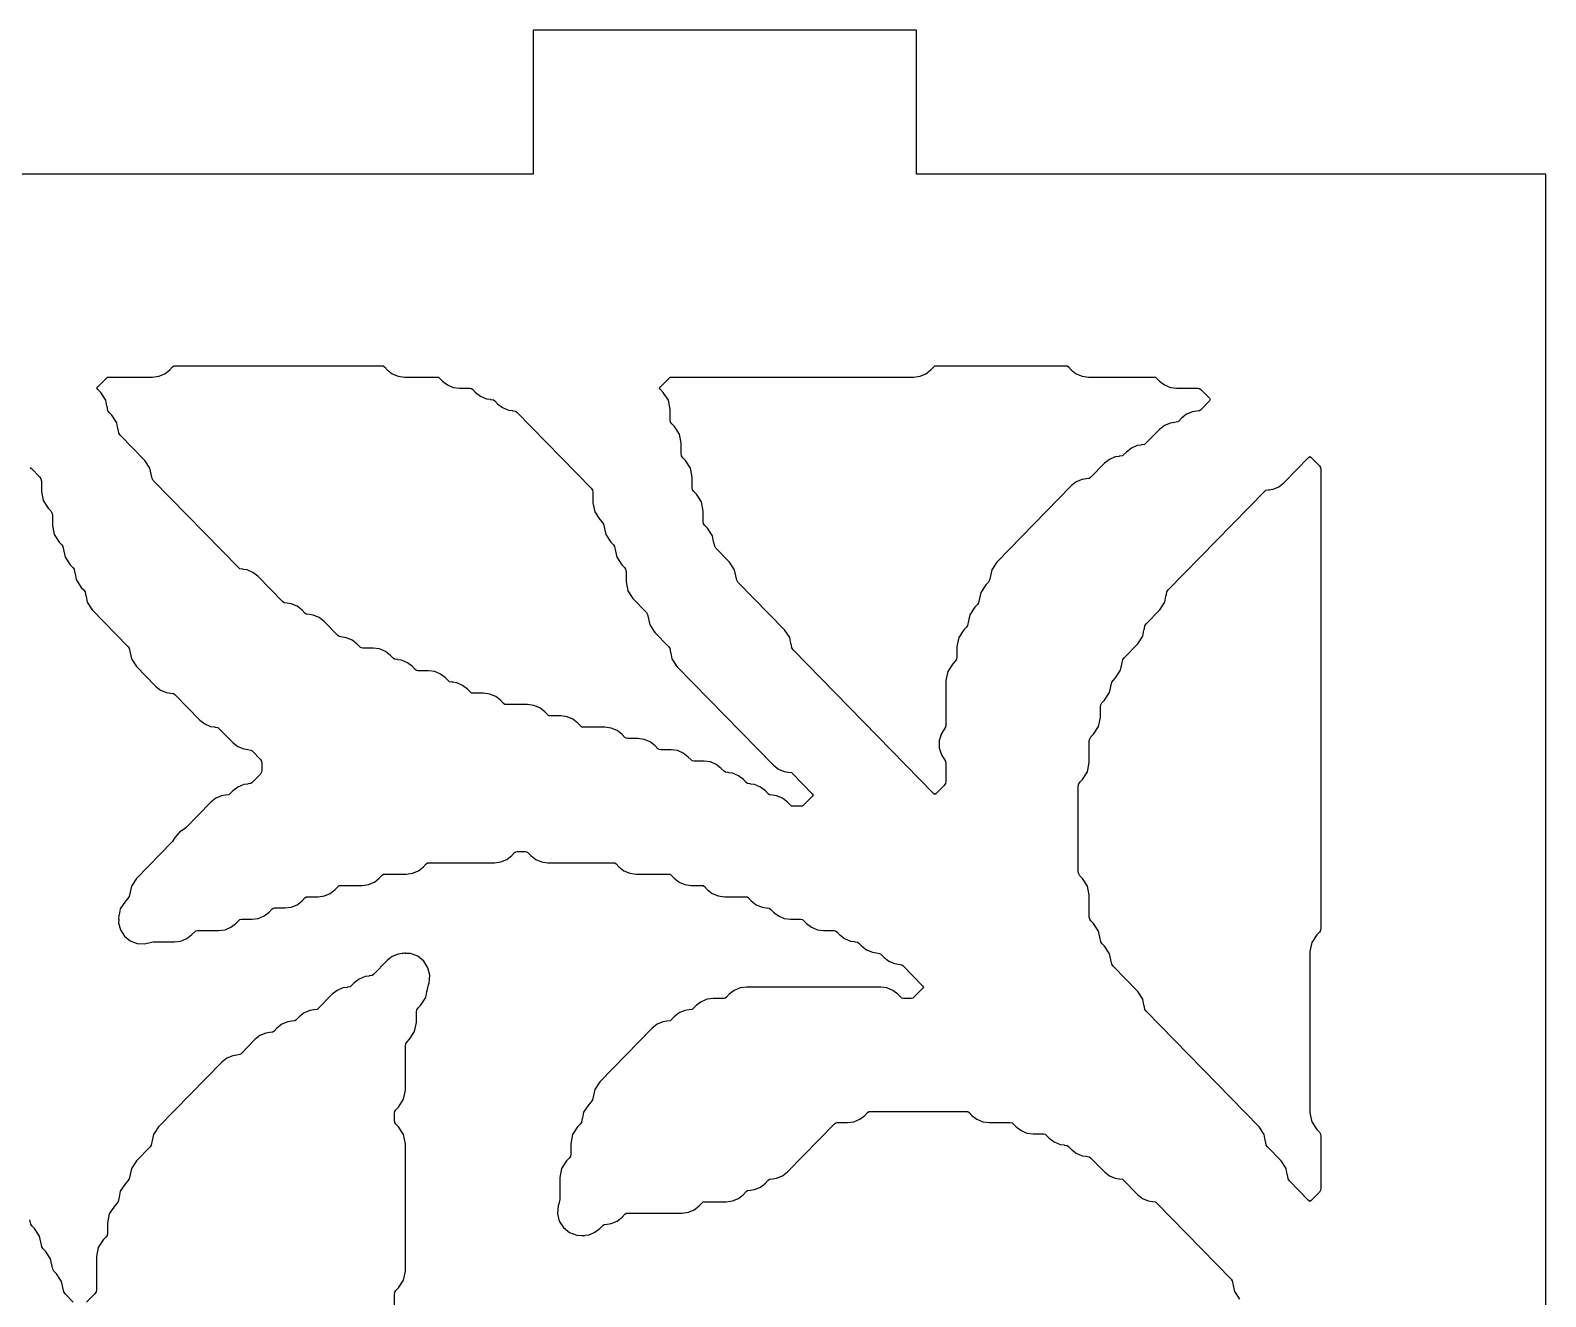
# Model space of a CAD drawing. Header units: millimetres. Extents: x 10 to 410, y 18 to 283.
# Drawn here: x 41.63 to 73.27, y 256.57 to 283 of the extents above; entities that cross this region are included whole.
import ezdxf

# ---------------------------------------------------------------- set-up
doc = ezdxf.new("R2010")
doc.units = ezdxf.units.MM
doc.layers.add('CUT', color=1, linetype='Continuous')

msp = doc.modelspace()

# ---------------------------------------------------------------- linework, layer by layer
at = {"layer": 'CUT'}
for points in [[(52.134, 157), (60.134, 157), (60.134, 160), (73.2679, 160), (73.2679, 280), (60.134, 280), (60.134, 283), (52.134, 283), (52.134, 280), (31.134, 280), (31.134, 283), (23.134, 283), (23.134, 280), (10, 280), (10, 160), (23.134, 160), (23.134, 157), (31.134, 157), (31.134, 160), (52.134, 160)], [(43.2227, 275.7404), (43.2477, 275.76), (43.2792, 275.7642), (44.1868, 275.7642), (44.3181, 275.7818), (44.4402, 275.8332), (44.5445, 275.9149), (44.6044, 275.9762), (44.6294, 275.9958), (44.6609, 276), (48.9698, 276), (49.0013, 275.9958), (49.0263, 275.9762), (49.0862, 275.9149), (49.1905, 275.8332), (49.3126, 275.7818), (49.4439, 275.7642), (50.1212, 275.7642), (50.1527, 275.76), (50.1777, 275.7404), (50.2376, 275.6791), (50.3419, 275.5974), (50.464, 275.546), (50.5953, 275.5284), (50.812, 275.5284), (50.8435, 275.5242), (50.8685, 275.5046), (50.9285, 275.4433), (51.0328, 275.3616), (51.1548, 275.3102), (51.2399, 275.2988), (51.2396, 275.297), (51.3041, 275.2884), (51.3291, 275.2688), (51.389, 275.2075), (51.4933, 275.1258), (51.6154, 275.0744), (51.7004, 275.063), (51.7002, 275.0612), (51.7647, 275.0526), (51.7897, 275.033), (53.3445, 273.441), (53.3696, 273.4027), (53.3784, 273.3578), (53.3784, 273.1384), (53.4154, 272.9498), (53.5207, 272.789), (53.5748, 272.7336), (53.5999, 272.6954), (53.618, 272.6029), (53.6211, 272.6035), (53.6456, 272.4782), (53.751, 272.3175), (53.8051, 272.2621), (53.8302, 272.2238), (53.8483, 272.1313), (53.8514, 272.1319), (53.8759, 272.0066), (53.9813, 271.8459), (54.0354, 271.7905), (54.0605, 271.7522), (54.0693, 271.7073), (54.0693, 271.4879), (54.1062, 271.2993), (54.2116, 271.1385), (54.4959, 270.8473), (54.521, 270.809), (54.5392, 270.7165), (54.5422, 270.7171), (54.5668, 270.5919), (54.6721, 270.4311), (54.9565, 270.14), (54.9816, 270.1017), (54.9997, 270.0092), (55.0028, 270.0098), (55.0273, 269.8845), (55.1327, 269.7238), (57.1461, 267.6622), (57.2504, 267.5805), (57.3725, 267.5291), (57.4575, 267.5178), (57.4573, 267.516), (57.5217, 267.5074), (57.5468, 267.4878), (57.957, 267.0677), (57.9767, 267.04), (57.957, 267.0123), (57.777, 266.828), (57.752, 266.8084), (57.7205, 266.8042), (57.5568, 266.8042), (57.5253, 266.8084), (57.5003, 266.828), (57.4404, 266.8894), (57.3361, 266.971), (57.214, 267.0224), (57.1289, 267.0338), (57.1292, 267.0356), (57.0647, 267.0442), (57.0397, 267.0638), (56.9798, 267.1251), (56.8755, 267.2068), (56.7534, 267.2582), (56.6684, 267.2696), (56.6686, 267.2714), (56.6042, 267.28), (56.5791, 267.2996), (56.5192, 267.3609), (56.4149, 267.4426), (56.2928, 267.494), (56.2078, 267.5054), (56.2081, 267.5072), (56.1436, 267.5158), (56.1186, 267.5354), (56.0587, 267.5967), (55.9544, 267.6784), (55.8323, 267.7298), (55.701, 267.7474), (55.4842, 267.7474), (55.4527, 267.7516), (55.4277, 267.7712), (55.3678, 267.8325), (55.2635, 267.9142), (55.1414, 267.9656), (55.0101, 267.9832), (54.7934, 267.9832), (54.7619, 267.9874), (54.7369, 268.007), (54.677, 268.0683), (54.5727, 268.15), (54.4506, 268.2014), (54.3193, 268.2189), (54.1025, 268.2189), (54.071, 268.2232), (54.046, 268.2427), (53.9861, 268.3041), (53.8818, 268.3858), (53.7597, 268.4372), (53.6284, 268.4547), (53.1814, 268.4547), (53.1499, 268.4589), (53.1249, 268.4785), (53.065, 268.5399), (52.9607, 268.6216), (52.8386, 268.673), (52.7073, 268.6905), (52.4905, 268.6905), (52.4591, 268.6947), (52.434, 268.7143), (52.3741, 268.7757), (52.2698, 268.8573), (52.1477, 268.9088), (52.0164, 268.9263), (51.5694, 268.9263), (51.5379, 268.9305), (51.5129, 268.9501), (51.453, 269.0115), (51.3487, 269.0931), (51.2266, 269.1446), (51.0953, 269.1621), (50.8786, 269.1621), (50.8471, 269.1663), (50.8221, 269.1859), (50.7621, 269.2472), (50.6578, 269.3289), (50.5358, 269.3803), (50.4507, 269.3917), (50.451, 269.3935), (50.3865, 269.4021), (50.3615, 269.4217), (50.3016, 269.483), (50.1973, 269.5647), (50.0752, 269.6161), (49.9439, 269.6337), (49.7271, 269.6337), (49.6957, 269.6379), (49.6706, 269.6575), (49.6107, 269.7188), (49.5064, 269.8005), (49.3843, 269.8519), (49.2993, 269.8633), (49.2996, 269.8651), (49.2351, 269.8737), (49.2101, 269.8933), (49.1502, 269.9546), (49.0459, 270.0363), (48.9238, 270.0877), (48.7925, 270.1053), (48.5757, 270.1053), (48.5442, 270.1095), (48.5192, 270.1291), (48.4593, 270.1904), (48.355, 270.2721), (48.2329, 270.3235), (48.1479, 270.3349), (48.1481, 270.3366), (48.0837, 270.3453), (48.0587, 270.3649), (47.7685, 270.662), (47.6642, 270.7437), (47.5421, 270.7951), (47.4571, 270.8064), (47.4573, 270.8082), (47.3928, 270.8168), (47.3678, 270.8364), (47.3079, 270.8978), (47.2036, 270.9795), (47.0815, 271.0309), (46.9965, 271.0422), (46.9967, 271.044), (46.9323, 271.0526), (46.9072, 271.0722), (46.3868, 271.6051), (46.2825, 271.6868), (46.1604, 271.7382), (46.0754, 271.7496), (46.0756, 271.7514), (46.0111, 271.76), (45.9861, 271.7796), (44.201, 273.6074), (44.1759, 273.6457), (44.1578, 273.7382), (44.1547, 273.7376), (44.1302, 273.8628), (44.0248, 274.0236), (43.5101, 274.5506), (43.485, 274.5888), (43.4669, 274.6814), (43.4638, 274.6808), (43.4393, 274.806), (43.3339, 274.9667), (43.2798, 275.0221), (43.2548, 275.0604), (43.2366, 275.1529), (43.2335, 275.1523), (43.209, 275.2776), (43.1037, 275.4383), (43.0428, 275.5007), (43.023, 275.5284), (43.0428, 275.5561)], [(54.9672, 275.7404), (54.9922, 275.76), (55.0237, 275.7642), (60.0763, 275.7642), (60.2076, 275.7818), (60.3297, 275.8332), (60.434, 275.9149), (60.4939, 275.9762), (60.519, 275.9958), (60.5505, 276), (63.2473, 276), (63.2788, 275.9958), (63.3038, 275.9762), (63.3637, 275.9149), (63.468, 275.8332), (63.5901, 275.7818), (63.7214, 275.7642), (65.0896, 275.7642), (65.1211, 275.76), (65.1461, 275.7404), (65.206, 275.6791), (65.3103, 275.5974), (65.4324, 275.546), (65.5637, 275.5284), (66.0107, 275.5284), (66.0422, 275.5242), (66.0672, 275.5046), (66.2472, 275.3204), (66.2669, 275.2926), (66.2472, 275.2649), (66.0672, 275.0806), (66.0422, 275.0611), (65.9777, 275.0524), (65.978, 275.0507), (65.893, 275.0393), (65.7709, 274.9879), (65.6666, 274.9062), (65.6067, 274.8449), (65.5816, 274.8253), (65.5172, 274.8166), (65.5174, 274.8149), (65.4324, 274.8035), (65.3103, 274.7521), (65.206, 274.6704), (64.9158, 274.3733), (64.8908, 274.3537), (64.8263, 274.3451), (64.8266, 274.3433), (64.7416, 274.3319), (64.6195, 274.2805), (64.5152, 274.1988), (64.4552, 274.1375), (64.4302, 274.1179), (64.3658, 274.1093), (64.366, 274.1075), (64.281, 274.0961), (64.1589, 274.0447), (64.0546, 273.963), (63.7644, 273.6659), (63.7394, 273.6463), (63.6749, 273.6377), (63.6752, 273.6359), (63.5901, 273.6246), (63.468, 273.5731), (63.3637, 273.4915), (61.8109, 271.9015), (61.7055, 271.7407), (61.681, 271.6155), (61.6779, 271.6161), (61.6598, 271.5236), (61.6347, 271.4853), (61.5806, 271.4299), (61.4753, 271.2692), (61.4507, 271.1439), (61.4476, 271.1445), (61.4295, 271.052), (61.4044, 271.0137), (61.3503, 270.9583), (61.245, 270.7976), (61.2204, 270.6723), (61.2174, 270.6729), (61.1992, 270.5804), (61.1742, 270.5421), (61.1201, 270.4867), (61.0147, 270.326), (60.9778, 270.1374), (60.9778, 269.918), (60.969, 269.8731), (60.9439, 269.8348), (60.8898, 269.7794), (60.7844, 269.6186), (60.7475, 269.43), (60.7475, 268.5032), (60.7387, 268.4583), (60.687, 268.3795), (60.6909, 268.3769), (60.6538, 268.3249), (60.6069, 268.1781), (60.6069, 268.024), (60.6538, 267.8772), (60.6909, 267.8252), (60.687, 267.8226), (60.7387, 267.7438), (60.7475, 267.6989), (60.7475, 267.3243), (60.7387, 267.2794), (60.7136, 267.2411), (60.5451, 267.0686), (60.5172, 267.0479), (60.4893, 267.0686), (57.5574, 270.0706), (57.5323, 270.1088), (57.5142, 270.2014), (57.5111, 270.2008), (57.4866, 270.326), (57.3812, 270.4867), (56.406, 271.4853), (56.3809, 271.5236), (56.3628, 271.6161), (56.3597, 271.6155), (56.3352, 271.7407), (56.2298, 271.9015), (55.9454, 272.1927), (55.9203, 272.231), (55.9022, 272.3235), (55.8991, 272.3229), (55.8746, 272.4481), (55.7692, 272.6089), (55.7151, 272.6642), (55.69, 272.7025), (55.6812, 272.7474), (55.6812, 272.9669), (55.6443, 273.1555), (55.539, 273.3162), (55.4848, 273.3716), (55.4598, 273.4099), (55.451, 273.4548), (55.451, 273.6742), (55.414, 273.8628), (55.3087, 274.0236), (55.2546, 274.079), (55.2295, 274.1173), (55.2207, 274.1622), (55.2207, 274.3816), (55.1837, 274.5702), (55.0784, 274.731), (55.0243, 274.7864), (54.9992, 274.8246), (54.9904, 274.8696), (54.9904, 275.089), (54.9535, 275.2776), (54.8481, 275.4383), (54.7872, 275.5007), (54.7674, 275.5284), (54.7872, 275.5561)], [(63.8291, 264.3562), (63.775, 264.4116), (63.75, 264.4499), (63.7412, 264.4948), (63.7412, 264.95), (63.7042, 265.1386), (63.5989, 265.2994), (63.5448, 265.3548), (63.5197, 265.3931), (63.5109, 265.438), (63.5109, 267.2273), (63.5197, 267.2722), (63.5448, 267.3105), (63.5989, 267.3659), (63.7042, 267.5266), (63.7412, 267.7152), (63.7412, 268.1704), (63.75, 268.2154), (63.775, 268.2536), (63.8291, 268.309), (63.9345, 268.4698), (63.9714, 268.6584), (63.9714, 268.8778), (63.9802, 268.9227), (64.0053, 268.961), (64.0594, 269.0164), (64.1648, 269.1772), (64.1893, 269.3024), (64.1924, 269.3018), (64.2105, 269.3943), (64.2356, 269.4326), (64.2897, 269.488), (64.3951, 269.6487), (64.4196, 269.774), (64.4227, 269.7734), (64.4408, 269.8659), (64.4659, 269.9042), (64.7503, 270.1954), (64.8556, 270.3561), (64.8802, 270.4814), (64.8832, 270.4807), (64.9014, 270.5733), (64.9265, 270.6115), (65.2108, 270.9027), (65.3162, 271.0635), (65.3407, 271.1887), (65.3438, 271.1881), (65.3619, 271.2806), (65.387, 271.3189), (67.4024, 273.3825), (67.4275, 273.4021), (67.4919, 273.4107), (67.4917, 273.4125), (67.5767, 273.4239), (67.6988, 273.4753), (67.8031, 273.557), (68.3189, 274.0851), (68.3468, 274.1058), (68.3747, 274.0851), (68.5432, 273.9126), (68.5683, 273.8743), (68.5771, 273.8294), (68.5771, 264.259), (68.5683, 264.2141), (68.5432, 264.1758), (68.4891, 264.1204), (68.3838, 263.9597), (68.3468, 263.7711), (68.3468, 260.4058), (68.3838, 260.2172), (68.4891, 260.0564), (68.5432, 260.001), (68.5683, 259.9627), (68.5771, 259.9178), (68.5771, 258.8359), (68.5683, 258.791), (68.5432, 258.7527), (68.3747, 258.5802), (68.3468, 258.5595), (68.3189, 258.5802), (67.9201, 258.9885), (67.895, 259.0267), (67.8769, 259.1193), (67.8738, 259.1186), (67.8493, 259.2439), (67.744, 259.4046), (67.4596, 259.6958), (67.4345, 259.7341), (67.4164, 259.8266), (67.4133, 259.826), (67.3887, 259.9513), (67.2834, 260.112), (64.9265, 262.5253), (64.9014, 262.5636), (64.8832, 262.6561), (64.8802, 262.6555), (64.8556, 262.7807), (64.7503, 262.9415), (64.2356, 263.4685), (64.2105, 263.5067), (64.1924, 263.5993), (64.1893, 263.5986), (64.1648, 263.7239), (64.0594, 263.8846), (64.0053, 263.94), (63.9802, 263.9783), (63.9621, 264.0708), (63.959, 264.0702), (63.9345, 264.1955)]]:
    msp.add_lwpolyline(points, close=True, dxfattribs=at)
for points in [[(41.6322, 273.8737), (41.6572, 273.8541), (41.8304, 273.6768), (41.8555, 273.6385), (41.8643, 273.5936), (41.8643, 273.3742), (41.9012, 273.1856), (42.0066, 273.0248), (42.0607, 272.9694), (42.0857, 272.9312), (42.0945, 272.8862), (42.0945, 272.6668), (42.1315, 272.4782), (42.2368, 272.3175), (42.2909, 272.2621), (42.316, 272.2238), (42.3341, 272.1313), (42.3372, 272.1319), (42.3618, 272.0066), (42.4671, 271.8459), (42.5212, 271.7905), (42.5463, 271.7522), (42.5644, 271.6597), (42.5675, 271.6603), (42.592, 271.535), (42.6974, 271.3743), (42.7515, 271.3189), (42.7766, 271.2806), (42.7947, 271.1881), (42.7978, 271.1887), (42.8223, 271.0635), (42.9277, 270.9027), (43.6726, 270.14), (43.6977, 270.1017), (43.7158, 270.0092), (43.7189, 270.0098), (43.7435, 269.8845), (43.8488, 269.7238), (44.2502, 269.3128), (44.3545, 269.2311), (44.4766, 269.1797), (44.5617, 269.1683), (44.5614, 269.1665), (44.6259, 269.1579), (44.6509, 269.1383), (45.1714, 268.6054), (45.2757, 268.5237), (45.3978, 268.4723), (45.4828, 268.4609), (45.4825, 268.4591), (45.547, 268.4505), (45.572, 268.4309), (45.8622, 268.1338), (45.9665, 268.0521), (46.0886, 268.0007), (46.1736, 267.9893), (46.1734, 267.9876), (46.2379, 267.9789), (46.2629, 267.9594), (46.436, 267.7821), (46.4611, 267.7438), (46.4699, 267.6989), (46.4699, 267.5601), (46.4611, 267.5152), (46.436, 267.4769), (46.2629, 267.2996), (46.2379, 267.28), (46.1734, 267.2714), (46.1736, 267.2696), (46.0886, 267.2582), (45.9665, 267.2068), (45.8622, 267.1251), (45.8023, 267.0638), (45.7773, 267.0442), (45.7128, 267.0356), (45.7131, 267.0338), (45.6281, 267.0224), (45.506, 266.971), (45.4017, 266.8894), (44.8812, 266.3564), (44.8266, 266.3137), (44.7568, 266.2712), (44.6587, 266.1612), (44.5938, 266.0621), (43.8488, 265.2994), (43.7435, 265.1386), (43.7189, 265.0134), (43.7158, 265.014), (43.6977, 264.9215), (43.6726, 264.8832), (43.6185, 264.8278), (43.5132, 264.6671), (43.4886, 264.5418), (43.4856, 264.5424), (43.4825, 264.5269), (43.4817, 264.5065), (43.4762, 264.4785), (43.4762, 264.4463), (43.4794, 264.4463), (43.4765, 264.3732), (43.5176, 264.2249), (43.6018, 264.0961), (43.7212, 263.999), (43.8644, 263.9428), (44.018, 263.9328), (44.1673, 263.97), (44.1683, 263.9704), (44.2004, 263.9747), (44.6474, 263.9747), (44.7787, 263.9923), (44.9008, 264.0437), (45.0051, 264.1254), (45.065, 264.1867), (45.09, 264.2063), (45.1215, 264.2105), (45.5685, 264.2105), (45.6998, 264.2281), (45.8219, 264.2795), (45.9262, 264.3612), (45.9861, 264.4225), (46.0111, 264.4421), (46.0426, 264.4463), (46.2593, 264.4463), (46.3907, 264.4639), (46.5127, 264.5153), (46.6171, 264.597), (46.677, 264.6583), (46.702, 264.6779), (46.7335, 264.6821), (46.9502, 264.6821), (47.0815, 264.6997), (47.2036, 264.7511), (47.3079, 264.8328), (47.3678, 264.8941), (47.3928, 264.9137), (47.4243, 264.9179), (47.641, 264.9179), (47.7724, 264.9354), (47.8944, 264.9869), (47.9987, 265.0685), (48.0587, 265.1299), (48.0837, 265.1495), (48.1152, 265.1537), (48.5622, 265.1537), (48.6935, 265.1712), (48.8156, 265.2227), (48.9199, 265.3043), (48.9798, 265.3657), (49.0048, 265.3853), (49.0363, 265.3895), (49.4833, 265.3895), (49.6146, 265.407), (49.7367, 265.4584), (49.841, 265.5401), (49.9009, 265.6015), (49.9259, 265.6211), (49.9574, 265.6253), (51.3256, 265.6253), (51.4569, 265.6428), (51.579, 265.6942), (51.6833, 265.7759), (51.7432, 265.8373), (51.7682, 265.8568), (51.7997, 265.8611), (51.9634, 265.8611), (51.9949, 265.8568), (52.02, 265.8373), (52.0799, 265.7759), (52.1842, 265.6942), (52.3063, 265.6428), (52.4376, 265.6253), (53.8057, 265.6253), (53.8372, 265.6211), (53.8622, 265.6015), (53.9221, 265.5401), (54.0264, 265.4584), (54.1485, 265.407), (54.2798, 265.3895), (54.9571, 265.3895), (54.9886, 265.3853), (55.0136, 265.3657), (55.0735, 265.3043), (55.1779, 265.2227), (55.2999, 265.1712), (55.4313, 265.1537), (55.648, 265.1537), (55.6795, 265.1495), (55.7045, 265.1299), (55.7644, 265.0685), (55.8687, 264.9869), (55.9908, 264.9354), (56.1221, 264.9179), (56.5691, 264.9179), (56.6006, 264.9137), (56.6256, 264.8941), (56.6855, 264.8328), (56.7898, 264.7511), (56.9119, 264.6997), (56.9969, 264.6883), (56.9967, 264.6865), (57.0612, 264.6779), (57.0862, 264.6583), (57.1461, 264.597), (57.2504, 264.5153), (57.3725, 264.4639), (57.5038, 264.4463), (57.7205, 264.4463), (57.752, 264.4421), (57.777, 264.4225), (57.8369, 264.3612), (57.9412, 264.2795), (58.0633, 264.2281), (58.1947, 264.2105), (58.4114, 264.2105), (58.4429, 264.2063), (58.4679, 264.1867), (58.5278, 264.1254), (58.6321, 264.0437), (58.7542, 263.9923), (58.8392, 263.9809), (58.839, 263.9791), (58.9034, 263.9705), (58.9285, 263.9509), (58.9884, 263.8896), (59.0927, 263.8079), (59.2148, 263.7565), (59.2998, 263.7451), (59.2995, 263.7434), (59.364, 263.7347), (59.389, 263.7151), (59.4489, 263.6538), (59.5532, 263.5721), (59.6753, 263.5207), (59.7603, 263.5093), (59.7601, 263.5076), (59.8246, 263.4989), (59.8496, 263.4794), (60.2598, 263.0593), (60.2796, 263.0316), (60.2598, 263.0039), (60.0799, 262.8196), (60.0549, 262.8), (60.0234, 262.7958), (59.8596, 262.7958), (59.8281, 262.8), (59.8031, 262.8196), (59.7432, 262.8809), (59.6389, 262.9626), (59.5168, 263.014), (59.3855, 263.0316), (56.5827, 263.0316), (56.4514, 263.014), (56.3293, 262.9626), (56.225, 262.8809), (56.1651, 262.8196), (56.14, 262.8), (56.1085, 262.7958), (55.8918, 262.7958), (55.7605, 262.7782), (55.6384, 262.7268), (55.5341, 262.6451), (55.4742, 262.5838), (55.4492, 262.5642), (55.3847, 262.5556), (55.385, 262.5538), (55.2999, 262.5424), (55.1779, 262.491), (55.0735, 262.4094), (55.0136, 262.348), (54.9886, 262.3284), (54.9242, 262.3198), (54.9244, 262.318), (54.8394, 262.3067), (54.7173, 262.2552), (54.613, 262.1736), (53.5207, 261.0552), (53.4154, 260.8944), (53.3908, 260.7692), (53.3877, 260.7698), (53.3696, 260.6773), (53.3445, 260.639), (53.2904, 260.5836), (53.1851, 260.4228), (53.1605, 260.2976), (53.1575, 260.2982), (53.1393, 260.2057), (53.1142, 260.1674), (53.0601, 260.112), (52.9548, 259.9513), (52.9178, 259.7627), (52.9178, 259.5432), (52.9091, 259.4983), (52.884, 259.46), (52.8299, 259.4046), (52.7245, 259.2439), (52.6876, 259.0553), (52.6876, 258.6001), (52.6684, 258.5021), (52.6534, 258.4684), (52.6387, 258.3066), (52.6766, 258.1487), (52.7631, 258.0113), (52.8891, 257.9088), (53.0413, 257.8521), (53.1481, 257.8489), (53.1481, 257.8442), (53.1678, 257.8442), (53.1926, 257.8475), (53.2036, 257.8472), (53.2144, 257.8486), (53.2141, 257.8504), (53.2991, 257.8618), (53.4212, 257.9132), (53.5255, 257.9949), (53.5855, 258.0562), (53.6105, 258.0758), (53.6749, 258.0844), (53.6747, 258.0862), (53.7597, 258.0976), (53.8818, 258.149), (53.9861, 258.2306), (54.046, 258.292), (54.071, 258.3116), (54.1025, 258.3158), (55.2404, 258.3158), (55.3717, 258.3333), (55.4938, 258.3848), (55.5981, 258.4664), (55.658, 258.5278), (55.683, 258.5474), (55.7145, 258.5516), (56.1615, 258.5516), (56.2928, 258.5691), (56.4149, 258.6205), (56.5192, 258.7022), (56.5791, 258.7636), (56.6042, 258.7832), (56.6686, 258.7918), (56.6684, 258.7936), (56.7534, 258.8049), (56.8755, 258.8563), (56.9798, 258.938), (57.0397, 258.9994), (57.0647, 259.0189), (57.1292, 259.0276), (57.1289, 259.0293), (57.214, 259.0407), (57.3361, 259.0921), (57.4404, 259.1738), (58.4214, 260.1783), (58.4464, 260.1979), (58.4779, 260.2021), (58.6946, 260.2021), (58.8259, 260.2197), (58.948, 260.2711), (59.0523, 260.3528), (59.1122, 260.4141), (59.1373, 260.4337), (59.1688, 260.4379), (61.1748, 260.4379), (61.2063, 260.4337), (61.2313, 260.4141), (61.2912, 260.3528), (61.3955, 260.2711), (61.5176, 260.2197), (61.6489, 260.2021), (62.0959, 260.2021), (62.1274, 260.1979), (62.1524, 260.1783), (62.2123, 260.117), (62.3166, 260.0353), (62.4387, 259.9839), (62.57, 259.9663), (62.7868, 259.9663), (62.8182, 259.9621), (62.8433, 259.9425), (62.9032, 259.8812), (63.0075, 259.7995), (63.1296, 259.7481), (63.2146, 259.7367), (63.2143, 259.7349), (63.2788, 259.7263), (63.3038, 259.7067), (63.3637, 259.6454), (63.468, 259.5637), (63.5901, 259.5123), (63.6752, 259.5009), (63.6749, 259.4991), (63.7394, 259.4905), (63.7644, 259.4709), (64.0546, 259.1738), (64.1589, 259.0921), (64.281, 259.0407), (64.366, 259.0293), (64.3658, 259.0276), (64.4302, 259.0189), (64.4552, 258.9994), (64.7454, 258.7022), (64.8497, 258.6205), (64.9718, 258.5691), (65.0569, 258.5578), (65.0566, 258.556), (65.1211, 258.5474), (65.1461, 258.5278), (66.7009, 256.9358), (66.726, 256.8975), (66.7442, 256.805), (66.7472, 256.8056), (66.7718, 256.6803), (66.8771, 256.5196)], [(49.2333, 256.3973), (49.2333, 256.6168), (49.2421, 256.6617), (49.2672, 256.7), (49.3213, 256.7554), (49.4267, 256.9161), (49.4636, 257.1047), (49.4636, 259.7627), (49.4267, 259.9513), (49.3213, 260.112), (49.2672, 260.1674), (49.2421, 260.2057), (49.2333, 260.2506), (49.2333, 260.3894), (49.2421, 260.4343), (49.2672, 260.4726), (49.3213, 260.528), (49.4267, 260.6887), (49.4636, 260.8773), (49.4636, 261.8041), (49.4724, 261.849), (49.4975, 261.8873), (49.5516, 261.9427), (49.6569, 262.1035), (49.6939, 262.2921), (49.6939, 262.5115), (49.7027, 262.5564), (49.7278, 262.5947), (49.7819, 262.6501), (49.8872, 262.8108), (49.9118, 262.9361), (49.9148, 262.9355), (49.9433, 263.081), (49.9583, 263.1148), (49.973, 263.2765), (49.9351, 263.4344), (49.8486, 263.5719), (49.7226, 263.6744), (49.5704, 263.7311), (49.4636, 263.7343), (49.4636, 263.7389), (49.4439, 263.7389), (49.4192, 263.7356), (49.4081, 263.736), (49.3974, 263.7345), (49.3976, 263.7328), (49.3126, 263.7214), (49.1905, 263.67), (49.0862, 263.5883), (48.796, 263.2912), (48.771, 263.2716), (48.7065, 263.263), (48.7068, 263.2612), (48.6217, 263.2498), (48.4996, 263.1984), (48.3953, 263.1167), (48.3354, 263.0554), (48.3104, 263.0358), (48.2459, 263.0272), (48.2462, 263.0254), (48.1612, 263.014), (48.0391, 262.9626), (47.9348, 262.8809), (47.6446, 262.5838), (47.6196, 262.5642), (47.5551, 262.5556), (47.5553, 262.5538), (47.4703, 262.5424), (47.3482, 262.491), (47.2439, 262.4094), (47.184, 262.348), (47.159, 262.3284), (47.0945, 262.3198), (47.0948, 262.318), (47.0098, 262.3067), (46.8877, 262.2552), (46.7834, 262.1736), (46.7234, 262.1122), (46.6984, 262.0926), (46.634, 262.084), (46.6342, 262.0822), (46.5492, 262.0709), (46.4271, 262.0195), (46.3228, 261.9378), (46.0326, 261.6406), (46.0076, 261.6211), (45.9431, 261.6124), (45.9434, 261.6107), (45.8583, 261.5993), (45.7362, 261.5479), (45.6319, 261.4662), (44.3094, 260.112), (44.204, 259.9513), (44.1795, 259.826), (44.1764, 259.8266), (44.1583, 259.7341), (44.1332, 259.6958), (43.8488, 259.4046), (43.7435, 259.2439), (43.7189, 259.1186), (43.7158, 259.1193), (43.6977, 259.0267), (43.6726, 258.9885), (43.6185, 258.9331), (43.5132, 258.7723), (43.4886, 258.6471), (43.4856, 258.6477), (43.4674, 258.5552), (43.4424, 258.5169), (43.3883, 258.4615), (43.2829, 258.3007), (43.246, 258.1121), (43.246, 257.8927), (43.2372, 257.8478), (43.2121, 257.8095), (43.158, 257.7541), (43.0526, 257.5934), (43.0157, 257.4048), (43.0157, 256.7138), (43.0069, 256.6688), (42.9818, 256.6306), (42.8086, 256.4533)], [(42.5319, 256.4533), (42.3587, 256.6306), (42.3336, 256.6688), (42.3155, 256.7614), (42.3124, 256.7608), (42.2879, 256.886), (42.1825, 257.0467), (42.1284, 257.1021), (42.1033, 257.1404), (42.0852, 257.2329), (42.0821, 257.2323), (42.0576, 257.3576), (41.9522, 257.5183), (41.8981, 257.5737), (41.8731, 257.612), (41.8549, 257.7045), (41.8518, 257.7039), (41.8273, 257.8292), (41.722, 257.9899), (41.6679, 258.0453), (41.6428, 258.0836), (41.6247, 258.1761)]]:
    msp.add_lwpolyline(points, dxfattribs=at)

doc.saveas('drawing.dxf')
